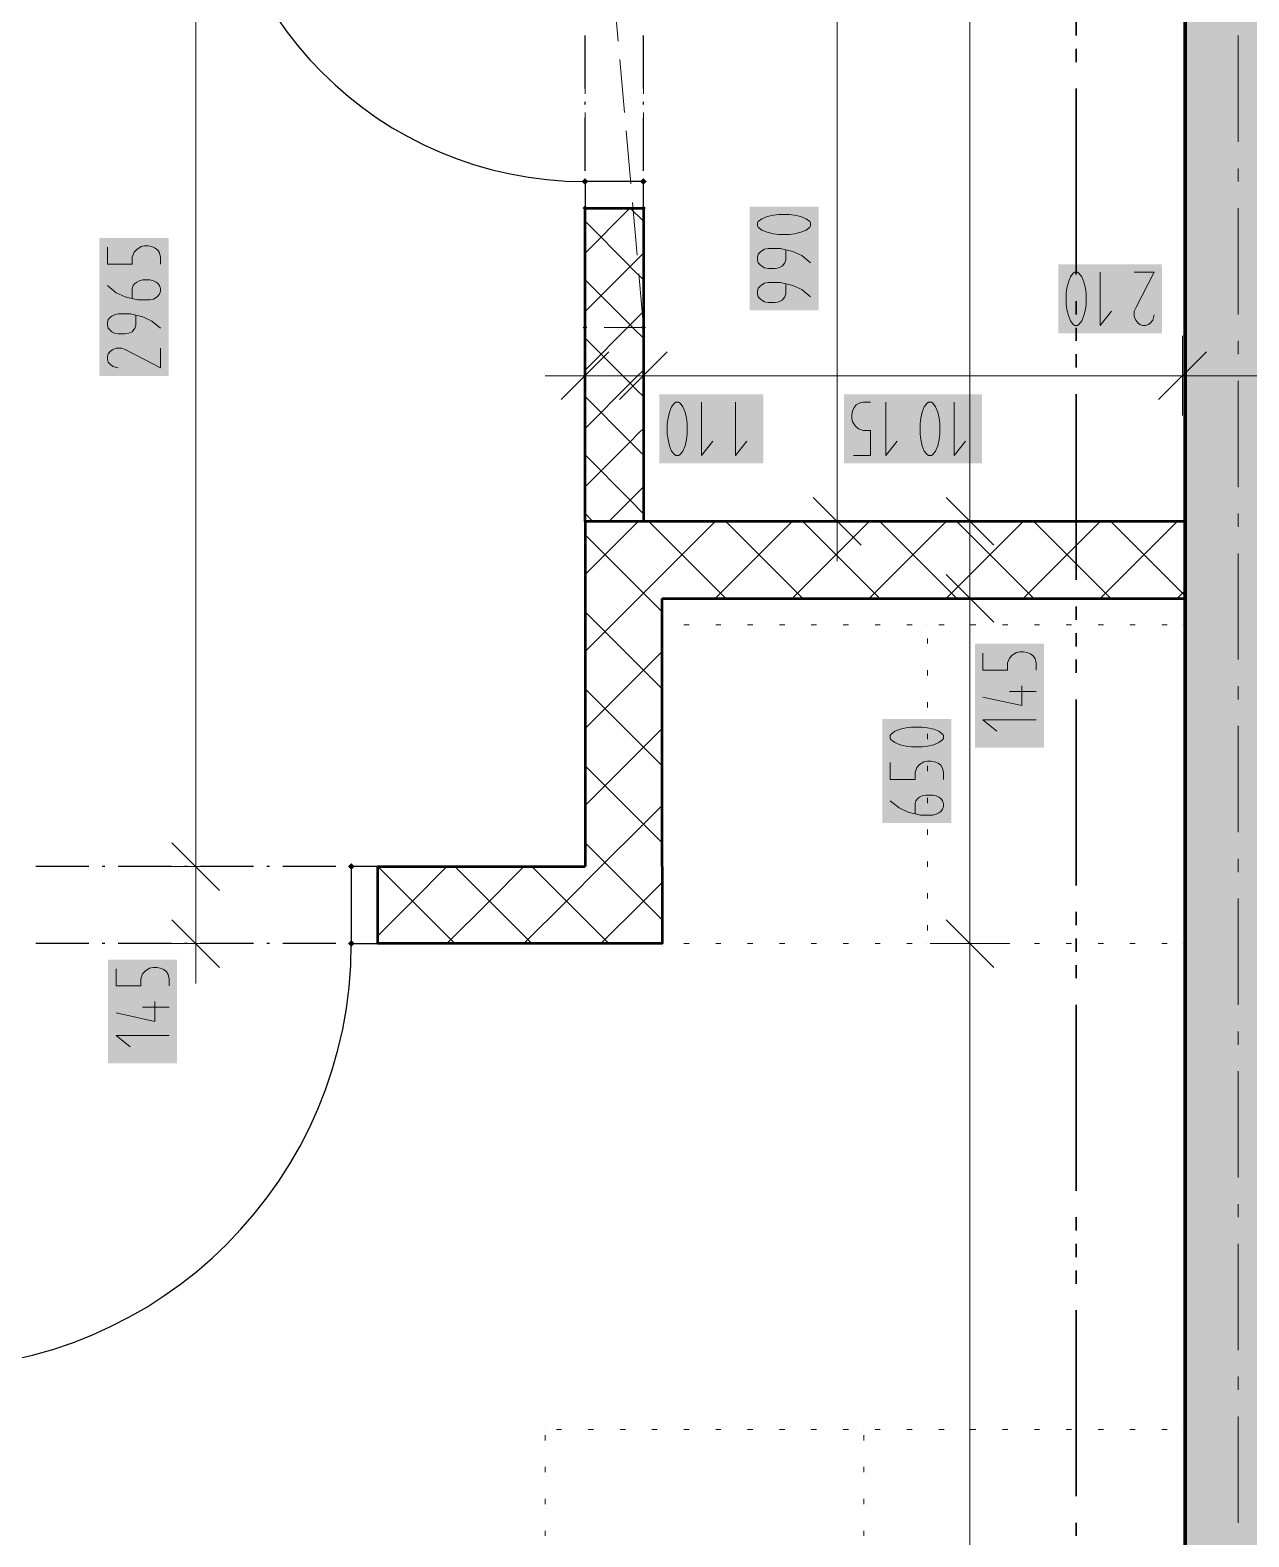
# Model space of a CAD drawing. Header units: millimetres. Extents: x 0 to 594, y 0 to 420.
# Drawn here: x 262.97 to 286.49, y 179.67 to 208.75 of the extents above; entities that cross this region are included whole.
import ezdxf

# ---------------------------------------------------------------- set-up
doc = ezdxf.new("R2010")
doc.units = ezdxf.units.MM
doc.header["$LTSCALE"] = 8
for name, color, linetype in [('PDF_Dvere', 7, 'Continuous'), ('PDF_Koty delkove', 7, 'Continuous'), ('PDF_Nabytek', 7, 'Continuous'), ('PDF_Osy hlavni', 7, 'Continuous'), ('PDF_Pozarni useky', 7, 'Continuous'), ('PDF_Preklady', 7, 'Continuous'), ('PDF_Pricky zdene', 7, 'Continuous'), ('PDF_Steny obvodove nosne', 7, 'Continuous')]:
    doc.layers.add(name, color=color, linetype=linetype)

msp = doc.modelspace()

# ---------------------------------------------------------------- linework, layer by layer
at = {"layer": 'PDF_Dvere', "lineweight": 25}
for points in [[(273.681, 212.384), (273.681, 213.001), (266.506, 213.001, 0.414213), (273.681, 205.826)], [(260.971, 191.118), (260.971, 182.918, 0.414213), (269.171, 191.118), (269.13, 191.118)]]:
    msp.add_lwpolyline(points, format="xyb", dxfattribs=at)
for points in [[(273.681, 207.618), (273.681, 208.643)], [(274.808, 207.618), (274.808, 208.643)], [(273.681, 207.31), (273.681, 207.361)], [(274.808, 207.31), (274.808, 207.361)], [(273.681, 206.029), (273.681, 207.054)], [(274.808, 206.029), (274.808, 207.054)], [(264.108, 192.604), (263.083, 192.604)], [(264.415, 192.604), (264.364, 192.604)], [(265.697, 192.604), (264.672, 192.604)], [(266.004, 192.604), (265.953, 192.604)], [(267.285, 192.604), (266.26, 192.604)], [(267.593, 192.604), (267.542, 192.604)], [(268.874, 192.604), (267.849, 192.604)], [(269.171, 192.604), (269.13, 192.604)], [(264.108, 191.118), (263.083, 191.118)], [(264.415, 191.118), (264.364, 191.118)], [(265.697, 191.118), (264.672, 191.118)], [(266.004, 191.118), (265.953, 191.118)], [(267.285, 191.118), (266.26, 191.118)], [(267.593, 191.118), (267.542, 191.118)], [(268.874, 191.118), (267.849, 191.118)]]:
    msp.add_lwpolyline(points, dxfattribs=at)
for points in [[(274.808, 205.314), (274.808, 205.826), (273.681, 205.826), (273.681, 205.314)], [(269.683, 192.604), (269.171, 192.604), (269.171, 191.118), (269.683, 191.118)]]:
    msp.add_lwpolyline(points, close=True, dxfattribs=at)
at = {"layer": 'PDF_Dvere', "lineweight": 25, "transparency": 33554559}
for points in [[(273.681, 205.762), (273.617, 205.826), (273.745, 205.826), (273.681, 205.89)], [(274.808, 205.762), (274.744, 205.826), (274.872, 205.826), (274.808, 205.89)], [(269.235, 192.604), (269.171, 192.54), (269.171, 192.668), (269.107, 192.604)], [(269.235, 191.118), (269.171, 191.054), (269.171, 191.182), (269.107, 191.118)]]:
    msp.add_solid(points, dxfattribs=at)
at = {"layer": 'PDF_Koty delkove', "lineweight": 18}
for points in [[(266.168, 191.118), (266.168, 192.604), (266.168, 222.995), (266.168, 225.762), (266.168, 246.262), (266.168, 249.03), (266.168, 279.421), (266.168, 280.907), (266.168, 330.055), (266.168, 333.95)], [(281.111, 141.969), (281.111, 172.52), (281.111, 191.118), (281.111, 197.78), (281.111, 199.266), (281.111, 221.099), (281.111, 223.712)], [(278.547, 199.266), (278.547, 209.414), (278.547, 222.995)], [(264.465, 204.556), (264.465, 204.228), (264.942, 204.228), (264.942, 204.365), (264.977, 204.46), (265.029, 204.515), (265.114, 204.569), (265.181, 204.583), (265.25, 204.583), (265.319, 204.569), (265.386, 204.542), (265.437, 204.501), (265.472, 204.447), (265.49, 204.365), (265.49, 204.228)], [(278.035, 204.259), (277.864, 204.396), (277.693, 204.478), (277.454, 204.532), (277.214, 204.532), (277.146, 204.518), (277.095, 204.491), (277.061, 204.464), (277.026, 204.423), (277.01, 204.368), (277.01, 204.314), (277.026, 204.259), (277.061, 204.217), (277.095, 204.19), (277.146, 204.162), (277.214, 204.148), (277.351, 204.148), (277.419, 204.162), (277.488, 204.19)], [(277.488, 204.19), (277.539, 204.259), (277.556, 204.314), (277.556, 204.505)], [(264.942, 203.571), (264.942, 203.762), (264.96, 203.817), (264.994, 203.858), (265.029, 203.885), (265.079, 203.912), (265.147, 203.926), (265.284, 203.926), (265.352, 203.912), (265.404, 203.885), (265.437, 203.858), (265.472, 203.817), (265.49, 203.762), (265.49, 203.708), (265.472, 203.653), (265.437, 203.612)], [(278.035, 203.601), (277.864, 203.739), (277.693, 203.821), (277.454, 203.875), (277.214, 203.875), (277.146, 203.861), (277.095, 203.834), (277.061, 203.807), (277.026, 203.766), (277.01, 203.711), (277.01, 203.657), (277.026, 203.601), (277.061, 203.56), (277.095, 203.533), (277.146, 203.505), (277.214, 203.491), (277.351, 203.491), (277.419, 203.505), (277.488, 203.533), (277.539, 203.601), (277.556, 203.657), (277.556, 203.848)], [(283.625, 204.075), (283.625, 203.05), (283.843, 203.322)], [(284.282, 204.075), (284.666, 204.075), (284.309, 203.391), (284.282, 203.322)], [(265.437, 203.612), (265.404, 203.585), (265.352, 203.557), (265.284, 203.543), (265.045, 203.543), (264.806, 203.598), (264.635, 203.68), (264.465, 203.817)], [(265.49, 202.996), (265.319, 203.133), (265.147, 203.215), (264.909, 203.269), (264.669, 203.269), (264.601, 203.255), (264.55, 203.228), (264.516, 203.201), (264.481, 203.16), (264.465, 203.105), (264.465, 203.051), (264.481, 202.996), (264.516, 202.955), (264.55, 202.928), (264.601, 202.9), (264.669, 202.886), (264.806, 202.886), (264.874, 202.9), (264.942, 202.928), (264.994, 202.996), (265.011, 203.051), (265.011, 203.242)], [(284.282, 203.322), (284.282, 203.22), (284.309, 203.152), (284.35, 203.101), (284.391, 203.066), (284.446, 203.05), (284.501, 203.05), (284.556, 203.066), (284.597, 203.101), (284.638, 203.152), (284.666, 203.254)], [(273.681, 202.846), (273.681, 202.078), (273.681, 201.309)], [(274.808, 202.846), (274.808, 202.078), (274.808, 201.309)], [(285.212, 202.846), (285.212, 202.078), (285.212, 201.309)], [(265.49, 202.612), (265.49, 202.229), (264.806, 202.585), (264.737, 202.612), (264.635, 202.612), (264.567, 202.585), (264.516, 202.544), (264.481, 202.503), (264.465, 202.448), (264.465, 202.394), (264.481, 202.339), (264.516, 202.298), (264.567, 202.257), (264.669, 202.229)], [(274.142, 202.539), (273.219, 201.616)], [(275.269, 202.539), (274.347, 201.616)], [(285.673, 202.539), (284.75, 201.616)], [(273.681, 202.078), (272.912, 202.078)], [(315.141, 202.078), (313.869, 202.078), (313.655, 202.078), (311.814, 202.078), (298.895, 202.078), (297.768, 202.078), (287.364, 202.078), (285.212, 202.078), (274.808, 202.078), (273.681, 202.078)], [(275.269, 201.154), (275.269, 200.949), (275.283, 200.848), (275.31, 200.728), (275.351, 200.625), (275.405, 200.557), (275.433, 200.54), (275.488, 200.54), (275.515, 200.557), (275.57, 200.625), (275.611, 200.728), (275.639, 200.848), (275.653, 200.949), (275.653, 201.154), (275.639, 201.257), (275.611, 201.376), (275.57, 201.479), (275.515, 201.548), (275.488, 201.565)], [(275.488, 201.565), (275.433, 201.565), (275.405, 201.548), (275.351, 201.479), (275.31, 201.376), (275.283, 201.257), (275.269, 201.154)], [(275.926, 201.565), (275.926, 200.54), (276.145, 200.813)], [(276.583, 201.565), (276.583, 200.54), (276.802, 200.813)], [(278.86, 200.54), (279.188, 200.54), (279.188, 201.018), (279.051, 201.018), (278.956, 201.053), (278.901, 201.104), (278.846, 201.189), (278.832, 201.257), (278.832, 201.325), (278.846, 201.394), (278.873, 201.462), (278.915, 201.513), (278.969, 201.548), (279.051, 201.565), (279.188, 201.565)], [(279.489, 201.565), (279.489, 200.54), (279.708, 200.813)], [(280.53, 200.949), (280.53, 201.154), (280.516, 201.257), (280.488, 201.376), (280.447, 201.479), (280.393, 201.548), (280.365, 201.565), (280.311, 201.565), (280.283, 201.548), (280.229, 201.479), (280.188, 201.376), (280.16, 201.257), (280.147, 201.154)], [(280.804, 201.565), (280.804, 200.54), (281.022, 200.813)], [(280.147, 201.154), (280.147, 200.949), (280.16, 200.848), (280.188, 200.728), (280.229, 200.625), (280.283, 200.557), (280.311, 200.54), (280.365, 200.54), (280.393, 200.557), (280.447, 200.625), (280.488, 200.728), (280.516, 200.848), (280.53, 200.949)], [(279.009, 198.805), (278.086, 199.728)], [(281.572, 198.805), (280.65, 199.728)], [(279.316, 199.266), (278.547, 199.266), (277.779, 199.266)], [(278.547, 199.266), (278.547, 198.498)], [(281.88, 199.266), (281.111, 199.266), (280.342, 199.266)], [(281.572, 197.319), (280.65, 198.241)], [(281.88, 197.78), (281.111, 197.78), (280.342, 197.78)], [(281.36, 196.725), (281.36, 196.397), (281.837, 196.397), (281.837, 196.534), (281.872, 196.629), (281.923, 196.684), (282.008, 196.738), (282.076, 196.752), (282.145, 196.752), (282.213, 196.738), (282.281, 196.711), (282.332, 196.67), (282.367, 196.616), (282.385, 196.534), (282.385, 196.397)], [(282.111, 196.095), (282.111, 195.712), (281.36, 195.877)], [(282.385, 195.986), (281.872, 195.986)], [(282.385, 195.438), (281.36, 195.438), (281.632, 195.22)], [(280.187, 195.298), (279.982, 195.298), (279.881, 195.284), (279.761, 195.257), (279.658, 195.216), (279.59, 195.162), (279.573, 195.134), (279.573, 195.079), (279.59, 195.052), (279.658, 194.997), (279.761, 194.956), (279.881, 194.928), (279.982, 194.914), (280.187, 194.914), (280.29, 194.928), (280.41, 194.956), (280.512, 194.997), (280.581, 195.052), (280.598, 195.079), (280.598, 195.134), (280.581, 195.162), (280.512, 195.216), (280.41, 195.257), (280.29, 195.284), (280.187, 195.298)], [(279.573, 194.614), (279.573, 194.285), (280.051, 194.285), (280.051, 194.422), (280.086, 194.518), (280.137, 194.573), (280.222, 194.627), (280.29, 194.641), (280.358, 194.641), (280.427, 194.627), (280.495, 194.6), (280.546, 194.559), (280.581, 194.505), (280.598, 194.422), (280.598, 194.285)], [(280.051, 193.628), (280.051, 193.82), (280.068, 193.875), (280.102, 193.916), (280.137, 193.943), (280.187, 193.97), (280.256, 193.984), (280.392, 193.984), (280.461, 193.97), (280.512, 193.943), (280.546, 193.916), (280.581, 193.875), (280.598, 193.82), (280.598, 193.765), (280.581, 193.71), (280.546, 193.669), (280.512, 193.642), (280.461, 193.614), (280.392, 193.6), (280.153, 193.6), (279.915, 193.655), (279.743, 193.737), (279.573, 193.875)], [(266.629, 192.143), (265.707, 193.065)], [(266.937, 192.604), (266.168, 192.604), (265.399, 192.604)], [(266.629, 190.656), (265.707, 191.579)], [(281.572, 190.656), (280.65, 191.579)], [(266.937, 191.118), (266.168, 191.118), (265.399, 191.118)], [(266.168, 191.118), (266.168, 190.349)], [(281.88, 191.118), (281.111, 191.118), (280.342, 191.118)], [(264.631, 190.63), (264.631, 190.301), (265.108, 190.301), (265.108, 190.438), (265.143, 190.534), (265.194, 190.589), (265.279, 190.643), (265.347, 190.657), (265.416, 190.657), (265.484, 190.643), (265.552, 190.616), (265.603, 190.575), (265.638, 190.52), (265.656, 190.438)], [(265.656, 190.438), (265.656, 190.301)], [(265.382, 190), (265.382, 189.616), (264.631, 189.781)], [(265.656, 189.89), (265.143, 189.89)], [(265.656, 189.343), (264.631, 189.343), (264.903, 189.124)]]:
    msp.add_lwpolyline(points, dxfattribs=at)
for points in [[(277.624, 205.189), (277.419, 205.189), (277.317, 205.175), (277.197, 205.148), (277.095, 205.107), (277.026, 205.053), (277.01, 205.025), (277.01, 204.971), (277.026, 204.943), (277.095, 204.888), (277.197, 204.847), (277.317, 204.819), (277.419, 204.806), (277.624, 204.806), (277.726, 204.819), (277.846, 204.847), (277.949, 204.888), (278.017, 204.943), (278.035, 204.971), (278.035, 205.025), (278.017, 205.053), (277.949, 205.107), (277.846, 205.148), (277.726, 205.175)], [(282.968, 203.664), (282.968, 203.459), (282.982, 203.357), (283.009, 203.237), (283.05, 203.135), (283.104, 203.066), (283.132, 203.05), (283.186, 203.05), (283.214, 203.066), (283.269, 203.135), (283.31, 203.237), (283.338, 203.357), (283.352, 203.459), (283.352, 203.664), (283.338, 203.766), (283.31, 203.886), (283.269, 203.989), (283.214, 204.057), (283.186, 204.075), (283.132, 204.075), (283.104, 204.057), (283.05, 203.989), (283.009, 203.886), (282.982, 203.766)]]:
    msp.add_lwpolyline(points, close=True, dxfattribs=at)
at = {"layer": 'PDF_Koty delkove', "color": 7, "lineweight": 18, "true_color": 0xffffff, "transparency": 33554559}
for points in [[(278.189, 203.338), (278.189, 205.343), (276.856, 203.338), (276.856, 205.343)], [(265.644, 202.075), (265.644, 204.737), (264.311, 202.075), (264.311, 204.737)], [(284.819, 204.228), (282.815, 204.228), (284.819, 202.896), (282.815, 202.896)], [(277.12, 201.719), (275.116, 201.719), (277.12, 200.386), (275.116, 200.386)], [(281.341, 201.719), (278.679, 201.719), (281.341, 200.386), (278.679, 200.386)], [(282.538, 194.901), (282.538, 196.906), (281.206, 194.901), (281.206, 196.906)], [(280.752, 193.447), (280.752, 195.451), (279.42, 193.447), (279.42, 195.451)], [(265.809, 188.805), (265.809, 190.81), (264.477, 188.805), (264.477, 190.81)]]:
    msp.add_solid(points, dxfattribs=at)
at = {"layer": 'PDF_Nabytek', "lineweight": 13}
for points in [[(275.167, 197.78), (275.167, 197.78)], [(275.167, 197.522), (275.167, 197.624)], [(275.167, 197.268), (275.167, 197.268)], [(275.167, 197.268), (275.167, 197.268)], [(275.588, 197.268), (275.69, 197.268), (275.588, 197.268)], [(276.305, 197.268), (276.203, 197.268)], [(276.305, 197.268), (276.203, 197.268)], [(276.818, 197.268), (276.92, 197.268), (276.818, 197.268)], [(277.535, 197.268), (277.433, 197.268)], [(277.535, 197.268), (277.433, 197.268)], [(278.048, 197.268), (278.15, 197.268), (278.048, 197.268)], [(278.765, 197.268), (278.663, 197.268)], [(278.765, 197.268), (278.663, 197.268)], [(279.38, 197.268), (279.278, 197.268)], [(279.38, 197.268), (279.278, 197.268)], [(279.995, 197.268), (279.893, 197.268)], [(279.995, 197.268), (279.893, 197.268)], [(280.292, 197.268), (280.292, 197.268)], [(280.292, 197.268), (280.292, 197.268)], [(280.61, 197.268), (280.508, 197.268), (280.61, 197.268)], [(281.225, 197.268), (281.123, 197.268), (281.225, 197.268)], [(281.84, 197.268), (281.738, 197.268), (281.84, 197.268)], [(282.455, 197.268), (282.353, 197.268), (282.455, 197.268)], [(283.07, 197.268), (282.968, 197.268)], [(283.07, 197.268), (282.968, 197.268)], [(283.583, 197.268), (283.685, 197.268), (283.583, 197.268)], [(284.3, 197.268), (284.198, 197.268)], [(284.3, 197.268), (284.198, 197.268)], [(284.813, 197.268), (284.915, 197.268), (284.813, 197.268)], [(285.212, 197.268), (285.212, 197.268)], [(285.212, 197.268), (285.212, 197.268)], [(275.167, 196.907), (275.167, 197.009)], [(280.292, 197.009), (280.292, 196.907), (280.292, 197.009)], [(275.167, 196.292), (275.167, 196.394)], [(280.292, 196.394), (280.292, 196.292), (280.292, 196.394)], [(275.167, 195.677), (275.167, 195.779)], [(280.292, 195.677), (280.292, 195.779)], [(280.292, 195.677), (280.292, 195.779)], [(275.167, 195.062), (275.167, 195.164)], [(280.292, 195.062), (280.292, 195.164)], [(280.292, 195.062), (280.292, 195.164)], [(275.167, 194.447), (275.167, 194.549)], [(280.292, 194.447), (280.292, 194.549)], [(280.292, 194.447), (280.292, 194.549)], [(275.167, 193.832), (275.167, 193.934)], [(280.292, 193.832), (280.292, 193.934)], [(280.292, 193.832), (280.292, 193.934)], [(275.167, 193.217), (275.167, 193.319)], [(280.292, 193.217), (280.292, 193.319)], [(280.292, 193.217), (280.292, 193.319)], [(275.167, 192.604), (275.167, 192.704)], [(275.167, 192.602), (275.167, 192.604)], [(275.167, 192.604), (275.167, 192.604)], [(275.167, 192.604), (275.167, 192.604)], [(280.292, 192.602), (280.292, 192.704)], [(280.292, 192.602), (280.292, 192.704)], [(275.167, 191.987), (275.167, 192.089)], [(280.292, 191.987), (280.292, 192.089)], [(280.292, 191.987), (280.292, 192.089)], [(275.167, 191.372), (275.167, 191.474)], [(280.292, 191.372), (280.292, 191.474)], [(280.292, 191.372), (280.292, 191.474)], [(275.167, 191.118), (275.167, 191.118)], [(275.167, 191.118), (275.167, 191.118)], [(275.69, 191.118), (275.588, 191.118)], [(276.305, 191.118), (276.203, 191.118)], [(276.92, 191.118), (276.818, 191.118)], [(277.535, 191.118), (277.433, 191.118)], [(278.15, 191.118), (278.048, 191.118)], [(278.765, 191.118), (278.663, 191.118)], [(279.38, 191.118), (279.278, 191.118)], [(279.995, 191.118), (279.893, 191.118)], [(280.292, 191.118), (280.292, 191.118)], [(280.292, 191.118), (280.292, 191.118)], [(280.61, 191.118), (280.508, 191.118)], [(281.225, 191.118), (281.123, 191.118)], [(281.84, 191.118), (281.738, 191.118)], [(282.455, 191.118), (282.353, 191.118)], [(283.07, 191.118), (282.968, 191.118)], [(283.685, 191.118), (283.583, 191.118)], [(284.3, 191.118), (284.198, 191.118)], [(284.915, 191.118), (284.813, 191.118)], [(285.212, 191.118), (285.212, 191.118)], [(272.912, 181.739), (272.912, 181.739)], [(272.912, 181.739), (272.912, 181.739)], [(272.912, 181.739), (272.912, 181.739)], [(273.23, 181.739), (273.128, 181.739)], [(273.845, 181.739), (273.743, 181.739)], [(274.46, 181.739), (274.358, 181.739)], [(275.075, 181.739), (274.973, 181.739)], [(275.69, 181.739), (275.588, 181.739)], [(276.305, 181.739), (276.203, 181.739)], [(276.92, 181.739), (276.818, 181.739)], [(277.535, 181.739), (277.433, 181.739)], [(278.15, 181.739), (278.048, 181.739)], [(278.765, 181.739), (278.663, 181.739)], [(279.062, 181.739), (279.062, 181.739)], [(279.38, 181.739), (279.278, 181.739)], [(279.995, 181.739), (279.893, 181.739)], [(280.61, 181.739), (280.508, 181.739)], [(281.225, 181.739), (281.123, 181.739)], [(281.84, 181.739), (281.738, 181.739)], [(282.455, 181.739), (282.353, 181.739)], [(283.07, 181.739), (282.968, 181.739)], [(283.685, 181.739), (283.583, 181.739)], [(284.3, 181.739), (284.198, 181.739)], [(284.915, 181.739), (284.813, 181.739)], [(285.212, 181.739), (285.212, 181.739)], [(272.912, 181.532), (272.912, 181.634)], [(272.912, 181.532), (272.912, 181.634)], [(279.062, 181.532), (279.062, 181.634)], [(272.912, 180.917), (272.912, 181.019)], [(272.912, 180.917), (272.912, 181.019)], [(279.062, 180.917), (279.062, 181.019)], [(272.912, 180.302), (272.912, 180.404)], [(272.912, 180.302), (272.912, 180.404)], [(279.062, 180.302), (279.062, 180.404)], [(272.912, 179.687), (272.912, 179.789)], [(272.912, 179.687), (272.912, 179.789)], [(279.062, 179.687), (279.062, 179.789)]]:
    msp.add_lwpolyline(points, dxfattribs=at)
at = {"layer": 'PDF_Osy hlavni', "lineweight": 18}
for points in [[(286.288, 206.593), (286.288, 208.643)], [(286.288, 205.824), (286.288, 206.08)], [(286.288, 203.261), (286.288, 205.311)], [(286.288, 202.493), (286.288, 202.749)], [(286.288, 199.93), (286.288, 201.98)], [(286.288, 199.161), (286.288, 199.418)], [(286.288, 196.599), (286.288, 198.649)], [(286.288, 195.83), (286.288, 196.087)], [(286.288, 193.268), (286.288, 195.318)], [(286.288, 192.499), (286.288, 192.755)], [(286.288, 189.937), (286.288, 191.987)], [(286.288, 189.168), (286.288, 189.424)], [(286.288, 186.605), (286.288, 188.655)], [(286.288, 185.837), (286.288, 186.093)], [(286.288, 183.274), (286.288, 185.324)], [(286.288, 182.505), (286.288, 182.762)], [(286.288, 179.943), (286.288, 181.993)]]:
    msp.add_lwpolyline(points, dxfattribs=at)
at = {"layer": 'PDF_Pozarni useky', "lineweight": 35}
for points in [[(283.162, 208.643), (283.162, 208.899)], [(283.162, 208.13), (283.162, 208.386)], [(283.162, 204.03), (283.162, 207.618)], [(283.162, 203.261), (283.162, 203.518)], [(283.162, 202.749), (283.162, 203.005)], [(283.162, 202.236), (283.162, 202.493)], [(283.162, 198.137), (283.162, 201.724)], [(283.162, 197.368), (283.162, 197.624)], [(283.162, 196.855), (283.162, 197.112)], [(283.162, 196.343), (283.162, 196.599)], [(283.162, 192.243), (283.162, 195.83)], [(283.162, 191.474), (283.162, 191.73)], [(283.162, 190.962), (283.162, 191.218)], [(283.162, 190.449), (283.162, 190.705)], [(283.162, 186.349), (283.162, 189.937)], [(283.162, 185.58), (283.162, 185.837)], [(283.162, 185.068), (283.162, 185.324)], [(283.162, 184.555), (283.162, 184.812)], [(283.162, 180.455), (283.162, 184.043)], [(283.162, 179.687), (283.162, 179.943)]]:
    msp.add_lwpolyline(points, dxfattribs=at)
at = {"layer": 'PDF_Preklady', "lineweight": 18}
for points in [[(274.321, 208.537), (274.232, 209.558)], [(273.681, 207.515), (273.681, 208.54)], [(274.808, 207.515), (274.808, 208.54)], [(274.443, 207.159), (274.353, 208.18)], [(273.681, 206.131), (273.681, 207.156)], [(274.808, 206.131), (274.808, 207.156)], [(274.564, 205.78), (274.474, 206.801)], [(273.681, 205.314), (273.681, 205.773)], [(274.808, 205.314), (274.808, 205.773)], [(273.681, 204.748), (273.681, 205.314)], [(274.685, 204.402), (274.596, 205.423)], [(274.808, 204.748), (274.808, 205.314)], [(273.681, 203.364), (273.681, 204.389)], [(274.808, 203.364), (274.808, 204.389)], [(274.807, 203.024), (274.717, 204.045)], [(273.691, 203.008), (273.681, 203.008)], [(274.808, 203.008), (274.05, 203.008)]]:
    msp.add_lwpolyline(points, dxfattribs=at)
at = {"layer": 'PDF_Preklady', "lineweight": 18, "transparency": 33554559}
for points in [[(273.681, 205.268), (273.634, 205.314), (273.727, 205.314), (273.681, 205.36)], [(273.681, 205.268), (273.634, 205.314), (273.727, 205.314), (273.681, 205.36)], [(274.808, 205.268), (274.762, 205.314), (274.854, 205.314), (274.808, 205.36)], [(274.808, 205.268), (274.762, 205.314), (274.854, 205.314), (274.808, 205.36)], [(273.681, 202.961), (273.634, 203.008), (273.727, 203.008), (273.681, 203.054)], [(273.727, 203.008), (273.681, 202.961), (273.681, 203.054), (273.634, 203.008)], [(274.812, 202.962), (274.762, 203.004), (274.854, 203.012), (274.804, 203.054)], [(274.854, 203.008), (274.808, 202.961), (274.808, 203.054), (274.762, 203.008)], [(274.808, 202.961), (274.762, 203.008), (274.854, 203.008), (274.808, 203.054)]]:
    msp.add_solid(points, dxfattribs=at)
at = {"layer": 'PDF_Pricky zdene', "lineweight": 9}
for points in [[(274.552, 205.314), (274.522, 205.284), (273.681, 204.443)], [(274.808, 205.058), (274.552, 205.314)], [(274.552, 205.314), (274.552, 205.314)], [(274.552, 205.314), (274.552, 205.314)], [(274.808, 203.93), (274.575, 204.163), (274.552, 204.186), (273.681, 205.058)], [(274.808, 204.443), (274.573, 204.208), (274.552, 204.186), (273.681, 203.315)], [(274.808, 202.803), (274.632, 202.979), (274.552, 203.059), (273.681, 203.93)], [(274.808, 203.315), (274.624, 203.131), (274.552, 203.059), (273.681, 202.188)], [(274.808, 201.675), (274.688, 201.795), (274.552, 201.931), (273.681, 202.803)], [(274.808, 202.188), (274.676, 202.055), (274.552, 201.931), (273.681, 201.06)], [(274.808, 200.548), (274.744, 200.612), (274.552, 200.804), (273.681, 201.675)], [(274.808, 201.06), (274.727, 200.979), (274.552, 200.804), (273.681, 199.933)], [(274.808, 199.42), (274.8, 199.428), (274.552, 199.676), (273.681, 200.548)], [(274.808, 199.933), (274.778, 199.902), (274.552, 199.676), (274.142, 199.266)], [(273.834, 199.266), (273.681, 199.42)], [(274.706, 199.266), (273.681, 198.241)], [(276.192, 199.266), (274.808, 197.883), (274.706, 197.78)], [(276.397, 197.78), (276.294, 197.883), (274.911, 199.266)], [(277.678, 199.266), (276.294, 197.883), (276.192, 197.78)], [(277.883, 197.78), (277.781, 197.883), (276.397, 199.266)], [(279.164, 199.266), (277.781, 197.883), (277.678, 197.78)], [(279.369, 197.78), (279.267, 197.883), (277.883, 199.266)], [(280.651, 199.266), (279.267, 197.883), (279.164, 197.78)], [(280.856, 197.78), (280.753, 197.883), (279.369, 199.266)], [(282.137, 199.266), (280.753, 197.883), (280.651, 197.78)], [(282.342, 197.78), (282.239, 197.883), (280.856, 199.266)], [(283.623, 199.266), (282.239, 197.883), (282.137, 197.78)], [(283.828, 197.78), (283.725, 197.883), (282.342, 199.266)], [(285.109, 199.266), (283.725, 197.883), (283.623, 197.78)], [(285.263, 197.832), (285.212, 197.883), (283.828, 199.266)], [(274.911, 197.78), (274.808, 197.883), (273.681, 199.01)], [(274.706, 197.78), (273.681, 196.755)], [(275.167, 197.524), (274.911, 197.78)], [(285.263, 197.934), (285.212, 197.883), (285.109, 197.78)], [(275.167, 196.038), (274.808, 196.396), (273.681, 197.524)], [(275.167, 196.755), (274.808, 196.396), (273.681, 195.269)], [(275.167, 194.551), (274.808, 194.91), (273.681, 196.038)], [(275.167, 195.269), (274.808, 194.91), (273.681, 193.783)], [(275.167, 193.065), (274.808, 193.424), (273.681, 194.551)], [(275.167, 193.783), (274.808, 193.424), (273.988, 192.604)], [(274.142, 192.604), (273.681, 193.065)], [(271.169, 191.118), (270.349, 191.938), (269.683, 192.604)], [(271.016, 192.604), (270.349, 191.938), (269.683, 191.271)], [(272.502, 192.604), (271.836, 191.938), (271.016, 191.118)], [(272.656, 191.118), (271.836, 191.938), (271.169, 192.604)], [(273.988, 192.604), (273.322, 191.938), (272.502, 191.118)], [(274.142, 191.118), (273.322, 191.938), (272.656, 192.604)], [(275.167, 191.579), (274.808, 191.938), (274.142, 192.604)], [(275.167, 192.296), (274.808, 191.938), (273.988, 191.118)]]:
    msp.add_lwpolyline(points, dxfattribs=at)
at = {"layer": 'PDF_Pricky zdene', "lineweight": 50}
for points in [[(274.808, 205.314), (274.808, 203.008), (274.808, 199.266), (273.681, 199.266), (273.681, 203.008), (273.681, 205.314), (274.808, 205.314)], [(275.167, 197.78), (285.212, 197.78), (285.263, 197.78), (285.263, 199.266), (285.212, 199.266), (274.808, 199.266), (273.681, 199.266), (273.681, 197.78)], [(273.681, 197.78), (273.681, 192.604)], [(275.167, 192.604), (275.167, 197.78)], [(275.167, 192.604), (275.167, 191.118), (269.683, 191.118), (269.683, 192.604), (273.681, 192.604)]]:
    msp.add_lwpolyline(points, dxfattribs=at)
at = {"layer": 'PDF_Steny obvodove nosne', "lineweight": 70}
msp.add_lwpolyline([(287.313, 139.561), (287.313, 141.969), (287.313, 221.099), (287.313, 223.712), (285.263, 223.712), (285.263, 221.099), (285.263, 141.969), (285.263, 139.561)], close=True, dxfattribs=at)
at = {"layer": 'PDF_Steny obvodove nosne', "color": 9, "lineweight": 9, "true_color": 0xc0c0c0, "transparency": 33554559}
msp.add_solid([(287.313, 139.561), (287.313, 223.712), (285.263, 139.561), (285.263, 223.712)], dxfattribs=at)

doc.saveas('drawing.dxf')
